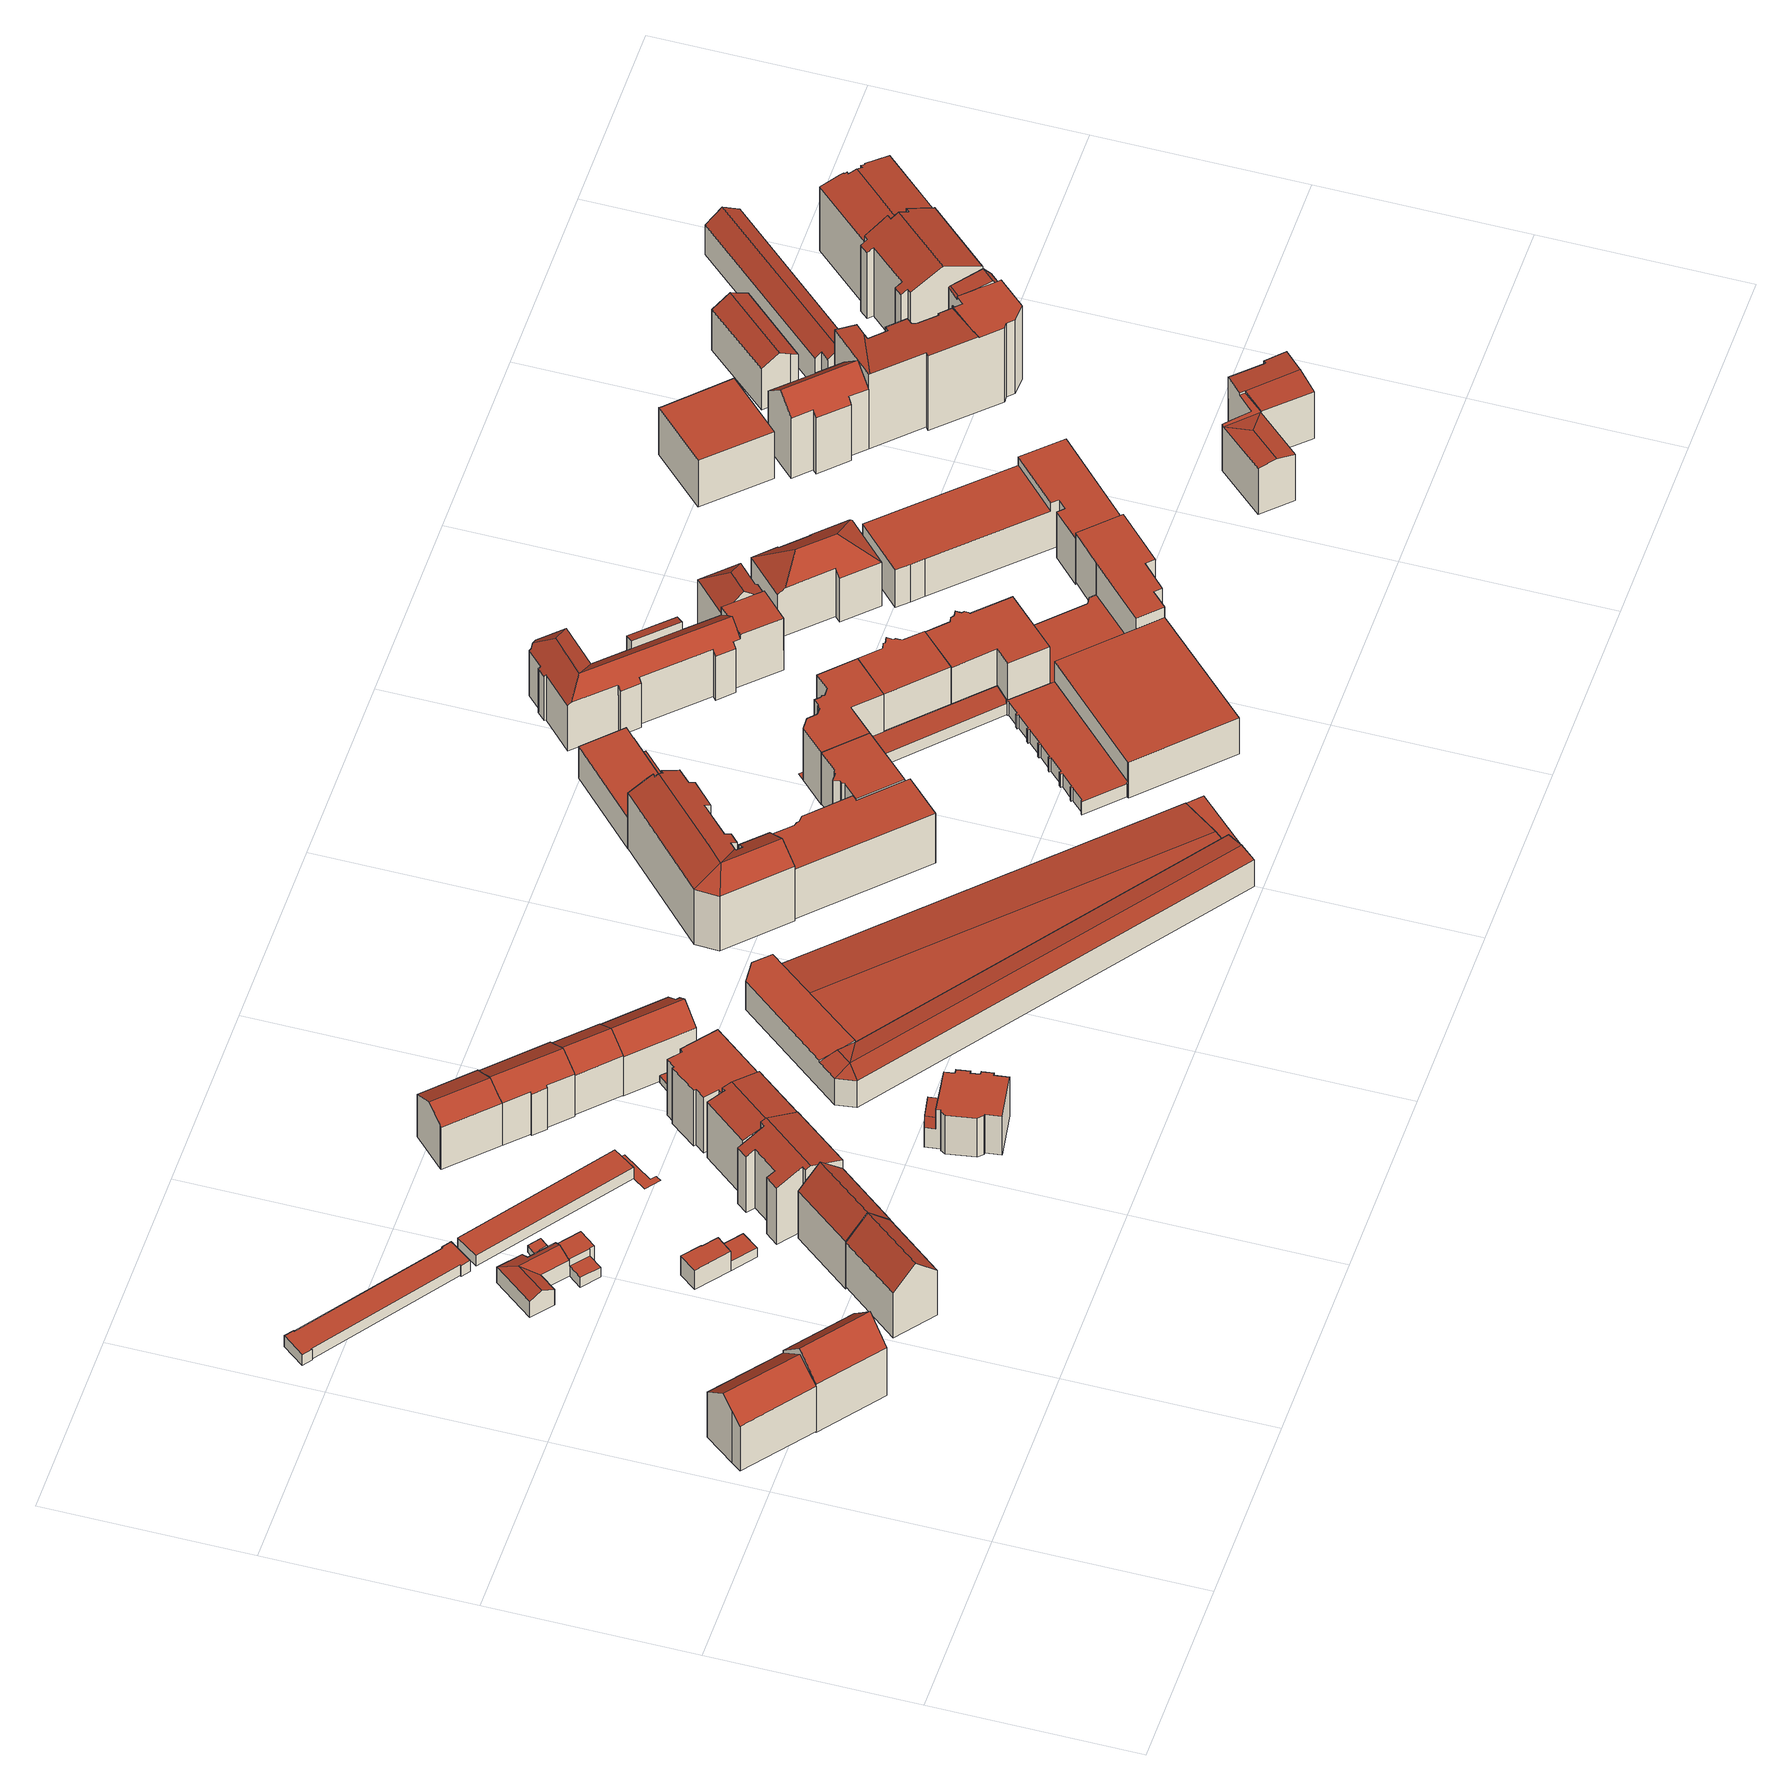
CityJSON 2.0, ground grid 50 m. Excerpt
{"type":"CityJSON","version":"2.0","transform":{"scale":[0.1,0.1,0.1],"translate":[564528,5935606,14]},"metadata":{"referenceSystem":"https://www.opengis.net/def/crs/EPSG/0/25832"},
"CityObjects":{
"building1":{"type":"Building","attributes":{"Gemeindeschluessel":"02000000","Geometrietyp2DReferenz":"3000","function":"31001_1010","roofType":"3100","measuredHeight":19.03,"storeysAboveGround":4},"geometry":[{"type":"MultiSurface","lod":"2","boundaries":[[[0,1,2,3,4]],[[1,5,6,2]],[[7,4,3,8]],[[9,0,4,7]],[[10,6,5,11]],[[11,5,1,0,9]],[[8,3,2,6,10]],[[8,10,11,9,7]]],"semantics":{"surfaces":[{"type":"RoofSurface"},{"type":"WallSurface"},{"type":"GroundSurface"}],"values":[0,0,1,1,1,1,1,2]}}]},
"building2":{"type":"Building","attributes":{"Gemeindeschluessel":"02000000","Geometrietyp2DReferenz":"3000","function":"31001_1010","roofType":"3100","measuredHeight":21.27,"storeysAboveGround":4},"geometry":[{"type":"MultiSurface","lod":"2","boundaries":[[[12,13,14,15]],[[13,16,17,18,14]],[[19,12,15,20]],[[21,18,17,22]],[[22,17,16,23]],[[23,16,13,12,19]],[[20,15,14,18,21]],[[20,21,22,23,19]]],"semantics":{"surfaces":[{"type":"RoofSurface"},{"type":"WallSurface"},{"type":"GroundSurface"}],"values":[0,0,1,1,1,1,1,2]}}]},
"building3":{"type":"Building","attributes":{"Gemeindeschluessel":"02000000","Geometrietyp2DReferenz":"3000","function":"31001_3074","roofType":"1000","measuredHeight":3.33},"geometry":[{"type":"MultiSurface","lod":"2","boundaries":[[[24,25,26,27]],[[27,26,28,29]],[[29,28,30,31]],[[31,30,32,33]],[[33,32,34,35]],[[35,34,36,37]],[[37,36,38,39]],[[39,38,40,41]],[[41,40,42,43]],[[43,42,44,45]],[[45,44,46,47]],[[25,24,47,46]],[[47,24,27,29,31,33,35,37,39,41,43,45]],[[25,46,44,42,40,38,36,34,32,30,28,26]]],"semantics":{"surfaces":[{"type":"WallSurface"},{"type":"GroundSurface"},{"type":"RoofSurface"}],"values":[0,0,0,0,0,0,0,0,0,0,0,0,1,2]}}]},
"building4":{"type":"Building","attributes":{"Gemeindeschluessel":"02000000","Geometrietyp2DReferenz":"3000","function":"31001_1010","roofType":"3100","measuredHeight":20.04,"storeysAboveGround":4},"geometry":[{"type":"MultiSurface","lod":"2","boundaries":[[[48,49,50,51]],[[52,49,48,53]],[[54,55,52,53]],[[56,54,53,48,51]],[[52,55,57,50,49]],[[57,55,54,56]],[[57,56,51,50]]],"semantics":{"surfaces":[{"type":"RoofSurface"},{"type":"WallSurface"},{"type":"GroundSurface"}],"values":[0,1,2,1,1,1,0]}}]},
"building5":{"type":"Building","attributes":{"Gemeindeschluessel":"02000000","Geometrietyp2DReferenz":"3000","function":"31001_1010","roofType":"3100","measuredHeight":6.58,"storeysAboveGround":1},"geometry":[{"type":"MultiSurface","lod":"2","boundaries":[[[58,59,60,61]],[[62,63,64,65,66,67,68,69]],[[70,71,72,73]],[[74,58,61,75]],[[76,63,62]],[[77,68,67,78]],[[78,67,66,79]],[[59,65,64,60]],[[74,75,80,81,82,83,84,70,73,77,78,79]],[[85,81,80,64,63,76]],[[74,79,66,65,59,58]],[[80,75,61,60,64]],[[77,73,72,86,69,68]],[[62,69,86,87]],[[71,70,84,88]],[[89,82,81,85]],[[83,82,89,90,91]],[[88,84,83,91]],[[92,85,76,62,87]],[[92,87,86,72,71,88]],[[90,89,85,92]],[[90,92,88,91]]],"semantics":{"surfaces":[{"type":"RoofSurface"},{"type":"WallSurface"},{"type":"GroundSurface"}],"values":[0,0,1,1,1,1,1,1,2,1,1,1,1,1,1,1,1,1,0,0,0,0]}}]},
"building6":{"type":"Building","attributes":{"Gemeindeschluessel":"02000000","Geometrietyp2DReferenz":"3000","function":"31001_1010","roofType":"1000","measuredHeight":6.08,"storeysAboveGround":2},"geometry":[{"type":"MultiSurface","lod":"2","boundaries":[[[93,94,95,96,97,98]],[[99,100,101,102,103,104]],[[99,98,97,100]],[[100,97,96,101]],[[101,96,95,102]],[[102,95,94,103]],[[103,94,93,104]],[[104,93,98,99]]],"semantics":{"surfaces":[{"type":"RoofSurface"},{"type":"GroundSurface"},{"type":"WallSurface"}],"values":[0,1,2,2,2,2,2,2]}}]},
"building7":{"type":"Building","attributes":{"Gemeindeschluessel":"02000000","Geometrietyp2DReferenz":"3000","function":"31001_2460","roofType":"1000","measuredHeight":2.91,"storeysAboveGround":1},"geometry":[{"type":"MultiSurface","lod":"2","boundaries":[[[105,106,107,108,109]],[[104,103,110,111,112]],[[104,109,108,103]],[[103,108,107,110]],[[110,107,106,111]],[[111,106,105,112]],[[112,105,109,104]]],"semantics":{"surfaces":[{"type":"RoofSurface"},{"type":"GroundSurface"},{"type":"WallSurface"}],"values":[0,1,2,2,2,2,2]}}]},
"building8":{"type":"Building","attributes":{"Gemeindeschluessel":"02000000","Geometrietyp2DReferenz":"3000","function":"31001_1010","roofType":"1000","measuredHeight":2.09,"storeysAboveGround":1},"geometry":[{"type":"MultiSurface","lod":"2","boundaries":[[[113,114,115,116,117,118]],[[119,120,121,122,123,124]],[[124,123,114,113]],[[123,122,115,114]],[[122,121,116,115]],[[121,120,117,116]],[[120,119,118,117]],[[119,124,113,118]]],"semantics":{"surfaces":[{"type":"GroundSurface"},{"type":"RoofSurface"},{"type":"WallSurface"}],"values":[0,1,2,2,2,2,2,2]}}]},
"building9":{"type":"Building","attributes":{"Gemeindeschluessel":"02000000","Geometrietyp2DReferenz":"3000","function":"31001_1010","roofType":"3100","measuredHeight":20.62,"storeysAboveGround":4},"geometry":[{"type":"MultiSurface","lod":"2","boundaries":[[[125,126,50,127]],[[128,129,127,50]],[[130,126,125,131]],[[132,129,128,133]],[[131,125,127,129,132]],[[133,128,50,126,130]],[[133,130,131,132]]],"semantics":{"surfaces":[{"type":"RoofSurface"},{"type":"WallSurface"},{"type":"GroundSurface"}],"values":[0,0,1,1,1,1,2]}}]},
"building10":{"type":"Building","attributes":{"Gemeindeschluessel":"02000000","Geometrietyp2DReferenz":"3000","function":"31001_3074","roofType":"1000","measuredHeight":3.34},"geometry":[{"type":"MultiSurface","lod":"2","boundaries":[[[134,135,136,137]],[[138,137,136,139]],[[139,136,135,140]],[[140,135,134,141]],[[141,134,137,138]],[[142,143,141,138,139,140,144,145,146]],[[142,146,145,144,140,141,143]]],"semantics":{"surfaces":[{"type":"RoofSurface"},{"type":"WallSurface"},{"type":"GroundSurface"}],"values":[0,1,1,1,1,2,0]}}]},
"building11":{"type":"Building","attributes":{"Gemeindeschluessel":"02000000","Geometrietyp2DReferenz":"3000","function":"31001_1010","roofType":"3100","measuredHeight":20.94,"storeysAboveGround":5},"geometry":[{"type":"MultiSurface","lod":"2","boundaries":[[[147,148,149,150,151,152,153,154,155,156,157,158]],[[159,160,150,149]],[[161,158,157,162]],[[162,157,156,163]],[[163,156,155,164]],[[164,155,154,165]],[[165,154,153,166]],[[166,153,152,167]],[[167,152,151,168]],[[169,148,147,170]],[[170,147,158,161]],[[171,160,159,132]],[[132,159,149,148,169]],[[168,151,150,160,171]],[[168,171,132,169,170,161,162,163,164,165,166,167]]],"semantics":{"surfaces":[{"type":"RoofSurface"},{"type":"WallSurface"},{"type":"GroundSurface"}],"values":[0,0,1,1,1,1,1,1,1,1,1,1,1,1,2]}}]},
"building12":{"type":"Building","attributes":{"Gemeindeschluessel":"02000000","Geometrietyp2DReferenz":"3000","function":"31001_1010","roofType":"3100","measuredHeight":18.86,"storeysAboveGround":5},"geometry":[{"type":"MultiSurface","lod":"2","boundaries":[[[172,173,174,175,176,177]],[[178,179,173,172]],[[180,177,176,181]],[[181,176,175,182]],[[182,175,174,183]],[[184,179,178,185]],[[185,178,172,177,180]],[[183,174,173,179,184]],[[183,184,185,180,181,182]]],"semantics":{"surfaces":[{"type":"RoofSurface"},{"type":"WallSurface"},{"type":"GroundSurface"}],"values":[0,0,1,1,1,1,1,1,2]}}]},
"building13":{"type":"Building","attributes":{"Gemeindeschluessel":"02000000","Geometrietyp2DReferenz":"3000","function":"31001_1010","roofType":"3100","measuredHeight":16.32,"storeysAboveGround":4},"geometry":[{"type":"MultiSurface","lod":"2","boundaries":[[[186,187,188,189,190]],[[187,191,192,188]],[[193,190,189,194]],[[195,186,190,193]],[[196,192,191,197]],[[197,191,187,186,195]],[[194,189,188,192,196]],[[194,196,197,195,193]]],"semantics":{"surfaces":[{"type":"RoofSurface"},{"type":"WallSurface"},{"type":"GroundSurface"}],"values":[0,0,1,1,1,1,1,2]}}]},
"building14":{"type":"Building","attributes":{"Gemeindeschluessel":"02000000","Geometrietyp2DReferenz":"3000","function":"31001_1010","roofType":"1000","measuredHeight":12.35,"storeysAboveGround":4},"geometry":[{"type":"MultiSurface","lod":"2","boundaries":[[[198,199,200,201]],[[199,202,203,200]],[[202,204,205,203]],[[206,207,208,209]],[[209,208,210,211]],[[212,213,214,215]],[[215,214,216,217]],[[217,216,218,219]],[[219,218,207,206]],[[220,221,222,223]],[[223,222,224,225]],[[225,224,226,227]],[[227,226,228,229]],[[229,228,230,231]],[[231,230,232,233]],[[233,232,234,235]],[[235,234,236,237]],[[237,236,238,239]],[[212,215,217,219,206,209,211,240,241,242,220,223,225,227,229,231,233,235,237,239]],[[243,204,202,199,198,244]],[[213,212,239,238]],[[241,240,201,200,203,205]],[[221,220,242,243]],[[242,241,205,204,243]],[[240,211,210,244,198,201]],[[221,243,244,210,208,207,218,216,214,213,238,236,234,232,230,228,226,224,222]]],"semantics":{"surfaces":[{"type":"RoofSurface"},{"type":"WallSurface"},{"type":"GroundSurface"}],"values":[0,0,0,1,1,1,1,1,1,1,1,1,1,1,1,1,1,1,2,1,1,1,1,1,1,0]}}]},
"building15":{"type":"Building","attributes":{"Gemeindeschluessel":"02000000","Geometrietyp2DReferenz":"3000","function":"31001_1010","roofType":"1000","measuredHeight":17.63,"storeysAboveGround":4},"geometry":[{"type":"MultiSurface","lod":"2","boundaries":[[[245,246,247,248,249,250,251,252,253,254,255,256,257]],[[258,259,260,261,262,263,264,265,266,267,268,269,270]],[[263,252,251,264]],[[264,251,250,265]],[[265,250,249,266]],[[266,249,248,267]],[[267,248,247,268]],[[268,247,246,269]],[[269,246,245,270]],[[258,257,256,259]],[[259,256,255,260]],[[260,255,254,261]],[[261,254,253,262]],[[262,253,252,263]],[[258,270,245,257]]],"semantics":{"surfaces":[{"type":"RoofSurface"},{"type":"GroundSurface"},{"type":"WallSurface"}],"values":[0,1,2,2,2,2,2,2,2,2,2,2,2,2,2]}}]},
"building16":{"type":"Building","attributes":{"Gemeindeschluessel":"02000000","Geometrietyp2DReferenz":"3000","function":"31001_1010","roofType":"3100","measuredHeight":16.72,"storeysAboveGround":4},"geometry":[{"type":"MultiSurface","lod":"2","boundaries":[[[271,272,273,274,275,276,277,278,186]],[[277,279,280,278]],[[281,276,275,282]],[[282,275,274,283]],[[283,274,273,284]],[[284,273,272,285]],[[285,272,271,286]],[[286,271,186,195]],[[197,280,279,287]],[[287,279,277,276,281]],[[195,186,278,280,197]],[[195,197,287,281,282,283,284,285,286]]],"semantics":{"surfaces":[{"type":"RoofSurface"},{"type":"WallSurface"},{"type":"GroundSurface"}],"values":[0,0,1,1,1,1,1,1,1,1,1,2]}}]},
"building17":{"type":"Building","attributes":{"Gemeindeschluessel":"02000000","Geometrietyp2DReferenz":"3000","function":"31001_1120","roofType":"3100","measuredHeight":16.32,"storeysAboveGround":4},"geometry":[{"type":"MultiSurface","lod":"2","boundaries":[[[288,289,290,291]],[[289,292,293,290]],[[294,288,291,295]],[[296,293,292,297]],[[297,292,289,288,294]],[[295,291,290,293,296]],[[295,296,297,294]]],"semantics":{"surfaces":[{"type":"RoofSurface"},{"type":"WallSurface"},{"type":"GroundSurface"}],"values":[0,0,1,1,1,1,2]}}]},
"building18":{"type":"Building","attributes":{"Gemeindeschluessel":"02000000","Geometrietyp2DReferenz":"3000","function":"31001_2460","roofType":"1000","measuredHeight":2.2,"storeysAboveGround":1},"geometry":[{"type":"MultiSurface","lod":"2","boundaries":[[[298,299,300,301]],[[302,303,304,305]],[[303,302,298,301]],[[302,305,299,298]],[[305,304,300,299]],[[304,303,301,300]]],"semantics":{"surfaces":[{"type":"RoofSurface"},{"type":"GroundSurface"},{"type":"WallSurface"}],"values":[0,1,2,2,2,2]}}]},
"building19":{"type":"Building","attributes":{"Gemeindeschluessel":"02000000","Geometrietyp2DReferenz":"3000","function":"31001_1010","roofType":"3100","measuredHeight":16.53,"storeysAboveGround":4},"geometry":[{"type":"MultiSurface","lod":"2","boundaries":[[[306,307,289,308]],[[307,309,310,311,312,289]],[[313,312,311,314]],[[314,311,310,315]],[[315,310,309,316]],[[317,306,308,318]],[[316,309,307,306,317]],[[318,308,289,312,313]],[[318,313,314,315,316,317]]],"semantics":{"surfaces":[{"type":"RoofSurface"},{"type":"WallSurface"},{"type":"GroundSurface"}],"values":[0,0,1,1,1,1,1,1,2]}}]},
"building20":{"type":"Building","attributes":{"Gemeindeschluessel":"02000000","Geometrietyp2DReferenz":"3000","function":"31001_2010","roofType":"3100","measuredHeight":9.05,"storeysAboveGround":2},"geometry":[{"type":"MultiSurface","lod":"2","boundaries":[[[319,320,321,322,323]],[[324,319,323]],[[325,326,327,328,329,330,331,321]],[[332,325,320,319]],[[333,334,332]],[[335,324,323,336]],[[337,330,329,338]],[[338,329,328,339]],[[334,327,326,332]],[[332,326,325]],[[321,331,322]],[[340,333,341,342]],[[342,341,343,344]],[[345,335,336,337,338,339,340,342,344]],[[340,339,328,327,334,333]],[[345,344,343,346,347]],[[324,335,345,347]],[[325,321,320]],[[337,336,323,322,331,330]],[[346,343,341,333,332,319]],[[346,319,324,347]]],"semantics":{"surfaces":[{"type":"RoofSurface"},{"type":"WallSurface"},{"type":"GroundSurface"}],"values":[0,0,0,0,0,1,1,1,1,1,1,1,1,2,1,1,1,1,1,0,0]}}]},
"building21":{"type":"Building","attributes":{"Gemeindeschluessel":"02000000","Geometrietyp2DReferenz":"3000","function":"31001_2010","roofType":"3100","measuredHeight":6.04,"storeysAboveGround":1},"geometry":[{"type":"MultiSurface","lod":"2","boundaries":[[[348,349,350,351,352]],[[353,354,355,356,357,358]],[[359,351,350,360]],[[361,355,354,362]],[[363,357,356,364]],[[364,356,355,361]],[[365,359,360,363,364,361,362]],[[352,351,359,365,366]],[[366,365,362,354,353,367]],[[363,360,350,349,358,357]],[[353,358,349,348,367]],[[366,367,348,352]]],"semantics":{"surfaces":[{"type":"RoofSurface"},{"type":"WallSurface"},{"type":"GroundSurface"}],"values":[0,0,1,1,1,1,2,1,1,1,1,0]}}]},
"building22":{"type":"Building","attributes":{"Gemeindeschluessel":"02000000","Geometrietyp2DReferenz":"3000","function":"31001_1120","roofType":"3100","measuredHeight":20.79,"storeysAboveGround":4},"geometry":[{"type":"MultiSurface","lod":"2","boundaries":[[[368,369,370]],[[371,370,369,372]],[[373,374,375,376]],[[376,375,377,378]],[[378,377,379,380]],[[381,382,383,384]],[[384,383,385,386]],[[387,388,389,390]],[[390,389,391,392]],[[392,391,393,394]],[[394,393,395,396]],[[396,395,397,398]],[[398,397,399,400]],[[400,399,401,402]],[[402,401,403,404]],[[404,403,405,406]],[[406,405,407,408]],[[381,384,386,409,410,371,372,373,376,378,380,387,390,392,394,396,398,400,402,404,406,408]],[[411,382,381,408,407]],[[410,409,412,413,414]],[[412,409,386,385]],[[387,380,379,415,388]],[[374,373,372,369]],[[370,371,410,414]],[[412,385,383,382,411,368,416,413]],[[411,407,405,403,401,399,397,395,393,391,389,388,415,417,368]],[[374,369,368,417,415,379,377,375]],[[370,414,413,416,368]]],"semantics":{"surfaces":[{"type":"RoofSurface"},{"type":"WallSurface"},{"type":"GroundSurface"}],"values":[0,1,1,1,1,1,1,1,1,1,1,1,1,1,1,1,1,2,1,1,1,1,1,1,0,0,0,0]}}]},
"building23":{"type":"Building","attributes":{"Gemeindeschluessel":"02000000","Geometrietyp2DReferenz":"3000","function":"31001_1120","roofType":"1000","measuredHeight":15.81,"storeysAboveGround":5},"geometry":[{"type":"MultiSurface","lod":"2","boundaries":[[[418,419,420,421,422,423,424,425,426,427,428,429,430]],[[431,432,433,434,435,436,437,438,439,440,441,442,443]],[[431,430,429,432]],[[432,429,428,433]],[[433,428,427,434]],[[434,427,426,435]],[[435,426,425,436]],[[436,425,424,437]],[[437,424,423,438]],[[438,423,422,439]],[[439,422,421,440]],[[440,421,420,441]],[[441,420,419,442]],[[442,419,418,443]],[[431,443,418,430]]],"semantics":{"surfaces":[{"type":"RoofSurface"},{"type":"GroundSurface"},{"type":"WallSurface"}],"values":[0,1,2,2,2,2,2,2,2,2,2,2,2,2,2]}}]},
"building24":{"type":"Building","attributes":{"Gemeindeschluessel":"02000000","Geometrietyp2DReferenz":"3000","function":"31001_1120","roofType":"1000","measuredHeight":16.16,"storeysAboveGround":4},"geometry":[{"type":"MultiSurface","lod":"2","boundaries":[[[444,445,446,447,448,449,450,451,452,453,454]],[[455,456,457,458,459,460,461,462,463,464,465]],[[455,454,453,456]],[[456,453,452,457]],[[457,452,451,458]],[[458,451,450,459]],[[459,450,449,460]],[[460,449,448,461]],[[461,448,447,462]],[[462,447,446,463]],[[463,446,445,464]],[[464,445,444,465]],[[455,465,444,454]]],"semantics":{"surfaces":[{"type":"RoofSurface"},{"type":"GroundSurface"},{"type":"WallSurface"}],"values":[0,1,2,2,2,2,2,2,2,2,2,2,2]}}]},
"building25":{"type":"Building","attributes":{"Gemeindeschluessel":"02000000","Geometrietyp2DReferenz":"3000","function":"31001_3020","roofType":"1000","measuredHeight":9.96,"storeysAboveGround":3},"geometry":[{"type":"MultiSurface","lod":"2","boundaries":[[[466,467,468,469]],[[468,470,471,469]],[[472,467,466,473]],[[474,472,473,475,476,477,478,479]],[[480,481,471,470,482,483,484,485]],[[485,484,478,477]],[[471,481,475,473,466,469]],[[484,483,479,478]],[[472,474,482,470,468,467]],[[483,482,474,479]],[[480,485,477,476]],[[481,480,476,475]]],"semantics":{"surfaces":[{"type":"RoofSurface"},{"type":"WallSurface"},{"type":"GroundSurface"}],"values":[0,1,1,2,0,1,1,1,1,1,1,1]}}]},
"building26":{"type":"Building","attributes":{"Gemeindeschluessel":"02000000","Geometrietyp2DReferenz":"3000","function":"31001_1120","roofType":"1000","measuredHeight":16.51,"storeysAboveGround":4},"geometry":[{"type":"MultiSurface","lod":"2","boundaries":[[[486,447,487,488]],[[489,446,447,486]],[[490,491,492,493]],[[493,492,494,495]],[[495,494,496,497]],[[497,496,498,499]],[[499,498,500,501]],[[501,500,502,503]],[[503,502,504,505]],[[505,504,506,507]],[[507,506,508,509]],[[510,511,512,513]],[[513,512,514,515]],[[516,489,486,488,517,490,493,495,497,499,501,503,505,507,509,510,513,515]],[[518,514,512,511,508,506,504,502,500,498,496,494,492,491,487,447,446]],[[518,446,489,516]],[[514,518,516,515]],[[508,511,510,509]],[[488,487,491,490]],[[488,490,517]]],"semantics":{"surfaces":[{"type":"WallSurface"},{"type":"GroundSurface"},{"type":"RoofSurface"}],"values":[0,0,0,0,0,0,0,0,0,0,0,0,0,1,2,0,0,0,0,2]}}]},
"building27":{"type":"Building","attributes":{"Gemeindeschluessel":"02000000","Geometrietyp2DReferenz":"3000","function":"31001_2080","roofType":"1000","measuredHeight":4.17,"storeysAboveGround":1},"geometry":[{"type":"MultiSurface","lod":"2","boundaries":[[[519,520,521,522,523,524,525,526,527,528,529,530,531,532,533,534,535,536,537,538,539,540,541,542,543,544,545,546,547,548,549,550,551,552,553]],[[554,555,556,557,558,559,560,561,562,563,564,565,566,567,568,569,570,571,572,573,574,575,576,577,578,579,580,581,582,583,584,585,586,587,588]],[[559,548,547,560]],[[560,547,546,561]],[[561,546,545,562]],[[562,545,544,563]],[[563,544,543,564]],[[564,543,542,565]],[[565,542,541,566]],[[566,541,540,567]],[[567,540,539,568]],[[568,539,538,569]],[[569,538,537,570]],[[570,537,536,571]],[[571,536,535,572]],[[572,535,534,573]],[[573,534,533,574]],[[574,533,532,575]],[[575,532,531,576]],[[576,531,530,577]],[[577,530,529,578]],[[578,529,528,579]],[[579,528,527,580]],[[580,527,526,581]],[[581,526,525,582]],[[582,525,524,583]],[[583,524,523,584]],[[584,523,522,585]],[[585,522,521,586]],[[586,521,520,587]],[[587,520,519,588]],[[554,553,552,555]],[[555,552,551,556]],[[556,551,550,557]],[[557,550,549,558]],[[558,549,548,559]],[[554,588,519,553]]],"semantics":{"surfaces":[{"type":"RoofSurface"},{"type":"GroundSurface"},{"type":"WallSurface"}],"values":[0,1,2,2,2,2,2,2,2,2,2,2,2,2,2,2,2,2,2,2,2,2,2,2,2,2,2,2,2,2,2,2,2,2,2,2,2]}}]},
"building28":{"type":"Building","attributes":{"Gemeindeschluessel":"02000000","Geometrietyp2DReferenz":"3000","function":"51009_1610","roofType":"1000","measuredHeight":4.03},"geometry":[{"type":"MultiSurface","lod":"2","boundaries":[[[589,590,591,592]],[[592,591,593,594]],[[594,593,595,596]],[[590,589,597,598]],[[596,595,599,600]],[[598,597,600,599]],[[600,597,589,592,594,596]],[[598,599,595,593,591,590]]],"semantics":{"surfaces":[{"type":"WallSurface"},{"type":"GroundSurface"},{"type":"RoofSurface"}],"values":[0,0,0,0,0,0,1,2]}}]},
"building29":{"type":"Building","attributes":{"Gemeindeschluessel":"02000000","Geometrietyp2DReferenz":"3000","function":"31001_2010","roofType":"1000","measuredHeight":11.42,"storeysAboveGround":3},"geometry":[{"type":"MultiSurface","lod":"2","boundaries":[[[601,602,603,604,605]],[[606,607,608,609,610]],[[606,605,604,607]],[[607,604,603,608]],[[608,603,602,609]],[[609,602,601,610]],[[610,601,605,606]]],"semantics":{"surfaces":[{"type":"RoofSurface"},{"type":"GroundSurface"},{"type":"WallSurface"}],"values":[0,1,2,2,2,2,2]}}]},
"building30":{"type":"Building","attributes":{"Gemeindeschluessel":"02000000","Geometrietyp2DReferenz":"3000","function":"31001_1120","roofType":"1000","measuredHeight":16.49,"storeysAboveGround":4},"geometry":[{"type":"MultiSurface","lod":"2","boundaries":[[[611,612,613,614,615,616,617,618,619,512,514]],[[515,513,620,621,622,623,624,625,626,627,628]],[[515,514,512,513]],[[513,512,619,620]],[[620,619,618,621]],[[621,618,617,622]],[[622,617,616,623]],[[623,616,615,624]],[[624,615,614,625]],[[625,614,613,626]],[[626,613,612,627]],[[627,612,611,628]],[[628,611,514,515]]],"semantics":{"surfaces":[{"type":"RoofSurface"},{"type":"GroundSurface"},{"type":"WallSurface"}],"values":[0,1,2,2,2,2,2,2,2,2,2,2,2]}}]},
"building31":{"type":"Building","attributes":{"Gemeindeschluessel":"02000000","Geometrietyp2DReferenz":"3000","function":"31001_1120","roofType":"1000","measuredHeight":16.44,"storeysAboveGround":4},"geometry":[{"type":"MultiSurface","lod":"2","boundaries":[[[629,630,631,632]],[[632,631,633,634]],[[634,633,635,636]],[[636,635,637,638]],[[638,637,639,640]],[[640,639,641,642]],[[642,641,643,644]],[[645,646,647,648]],[[649,650,651,652]],[[653,647,646,651,650,643,641,639,637,635,633,631,630]],[[645,648,654,629,632,634,636,638,640,642,644,649,652]],[[645,652,651,646]],[[654,648,647,653]],[[629,654,653,630]],[[649,644,643,650]]],"semantics":{"surfaces":[{"type":"WallSurface"},{"type":"RoofSurface"},{"type":"GroundSurface"}],"values":[0,0,0,0,0,0,0,0,0,1,2,0,0,0,0]}}]},
"building32":{"type":"Building","attributes":{"Gemeindeschluessel":"02000000","Geometrietyp2DReferenz":"3000","function":"31001_3020","roofType":"3100","measuredHeight":18.57,"storeysAboveGround":3},"geometry":[{"type":"MultiSurface","lod":"2","boundaries":[[[655,656,657,658]],[[659,660,661,662]],[[663,664,665,666,667,668,669,670,671,672]],[[673,674,675,676]],[[677,678,679,680]],[[681,682,683,684]],[[684,683,685,686]],[[686,685,687,688]],[[689,690,691,692]],[[692,691,693,694]],[[694,693,695,696]],[[697,656,655,698]],[[699,700,662,661,701]],[[701,661,660,702]],[[703,659,662,700]],[[704,705,706,707]],[[707,706,708,709]],[[709,708,710,711]],[[712,669,668]],[[667,666,713]],[[714,664,663]],[[672,671,715]],[[716,717,718,719]],[[720,721,722,723]],[[720,723,716,719,724,704,707,709,711,681,684,686,688,725,677,680,689,692,694,696,697,698,726,699,701,702,727,728,729,730]],[[658,657,695,693,691,690,679,678,731,732,733]],[[687,685,683,682,710,708,706,705,712,668,734,733,732]],[[655,658,733,735]],[[736,703,700,735,733,734,667,713]],[[687,732,731,725,688]],[[655,735,726,698]],[[700,699,726,735]],[[736,713,666,665,728,727]],[[737,729,728,665,664,714]],[[720,730,674,673,721]],[[717,716,723,722]],[[730,729,737,675,674]],[[663,672,738]],[[724,719,718,715,671,670]],[[704,724,670,669,712,705]],[[668,667,734]],[[727,702,660,659,703,736]],[[697,696,695,657,656]],[[710,682,681,711]],[[679,690,689,680]],[[731,678,677,725]],[[738,672,715,718,717,722,721,673,676]],[[738,676,675,737,714,663]]],"semantics":{"surfaces":[{"type":"RoofSurface"},{"type":"WallSurface"},{"type":"GroundSurface"}],"values":[0,0,0,0,1,1,1,1,1,1,1,1,1,1,1,1,1,1,1,1,1,1,1,1,2,0,0,0,0,1,1,1,1,1,1,1,1,1,1,1,1,1,1,1,1,1,0,0]}}]},
"building33":{"type":"Building","attributes":{"Gemeindeschluessel":"02000000","Geometrietyp2DReferenz":"3000","function":"31001_1120","roofType":"1000","measuredHeight":15.42,"storeysAboveGround":5},"geometry":[{"type":"MultiSurface","lod":"2","boundaries":[[[739,740,741,742]],[[743,744,745,746]],[[746,745,747,748]],[[749,750,751,752]],[[752,751,753,754]],[[754,753,755,756]],[[757,758,759,760,761,755,753,751,750]],[[762,749,752,754,756,739,742,743,746,748,763,764,765]],[[740,739,756,755,761,766]],[[762,765,758,757]],[[765,764,759,758]],[[764,763,760,759]],[[749,762,757,750]],[[766,761,760,767]],[[763,748,747,767,760]],[[744,743,742,741]],[[744,741,740,766,767,747,745]]],"semantics":{"surfaces":[{"type":"WallSurface"},{"type":"RoofSurface"},{"type":"GroundSurface"}],"values":[0,0,0,0,0,0,1,2,0,0,0,0,0,0,0,0,1]}}]},
"building34":{"type":"Building","attributes":{"Gemeindeschluessel":"02000000","Geometrietyp2DReferenz":"3000","function":"31001_3020","roofType":"3200","measuredHeight":19.48,"storeysAboveGround":3},"geometry":[{"type":"MultiSurface","lod":"2","boundaries":[[[768,769,770,771]],[[772,773,774,775,769,768]],[[775,776,777,778,779,780,781,782,770,769]],[[783,776,775,774]],[[784,771,770,785]],[[786,774,773,787]],[[787,773,772,788]],[[785,770,782,789]],[[789,782,781,790]],[[790,781,780,791]],[[791,780,779,792]],[[792,779,778,793]],[[793,778,777,794]],[[786,787,788,784,785,789,790,791,792,793,794,795]],[[786,795,783,774]],[[795,794,777,776,783]],[[784,788,772,768,771]]],"semantics":{"surfaces":[{"type":"RoofSurface"},{"type":"WallSurface"},{"type":"GroundSurface"}],"values":[0,0,0,0,1,1,1,1,1,1,1,1,1,2,1,1,1]}}]},
"building35":{"type":"Building","attributes":{"Gemeindeschluessel":"02000000","Geometrietyp2DReferenz":"3000","function":"31001_1120","roofType":"1000","measuredHeight":14.64,"storeysAboveGround":5},"geometry":[{"type":"MultiSurface","lod":"2","boundaries":[[[796,797,798,799,800,801]],[[802,797,796,803]],[[804,799,798,805]],[[805,798,797,802]],[[806,807,808,809]],[[800,810,811,801]],[[812,813,806,809,814,804,805,802,803,815]],[[816,817,811,810,818,808,807,819]],[[815,803,796,801,811,817]],[[816,819,813,812]],[[817,816,812,815]],[[808,818,814,809]],[[819,807,806,813]],[[804,814,818,810,800,799]]],"semantics":{"surfaces":[{"type":"RoofSurface"},{"type":"WallSurface"},{"type":"GroundSurface"}],"values":[0,1,1,1,1,1,2,0,1,1,1,1,1,1]}}]},
"building36":{"type":"Building","attributes":{"Gemeindeschluessel":"02000000","Geometrietyp2DReferenz":"3000","function":"31001_1100","roofType":"1000","measuredHeight":14.89,"storeysAboveGround":4},"geometry":[{"type":"MultiSurface","lod":"2","boundaries":[[[820,821,822,823]],[[823,822,824,825]],[[826,827,821,820]],[[828,829,827,826]],[[829,828,825,824]],[[825,828,826,820,823]],[[829,824,822,821,827]]],"semantics":{"surfaces":[{"type":"WallSurface"},{"type":"GroundSurface"},{"type":"RoofSurface"}],"values":[0,0,0,0,0,1,2]}}]},
"building37":{"type":"Building","attributes":{"Gemeindeschluessel":"02000000","Geometrietyp2DReferenz":"3000","function":"31001_1120","roofType":"3100","measuredHeight":15.37,"storeysAboveGround":5},"geometry":[{"type":"MultiSurface","lod":"2","boundaries":[[[830,831,832,833]],[[834,835,831,830]],[[831,835,832]],[[835,836,837,838,839,840,841,842,832]],[[837,843,844,838]],[[845,846,847,848]],[[848,847,849,850]],[[850,849,851,852]],[[853,842,841,854]],[[854,841,840,855]],[[838,844,856,839]],[[857,858,859,860,853,854,855,861,845,848,850,852]],[[853,860,833,832,842]],[[859,858,836,835,834]],[[862,857,852,851,863]],[[843,837,836,858,857,862]],[[861,855,840,839,856,864]],[[846,845,861,864]],[[860,859,834,830,833]],[[846,864,856,844,863,851,849,847]],[[843,862,863,844]]],"semantics":{"surfaces":[{"type":"RoofSurface"},{"type":"WallSurface"},{"type":"GroundSurface"}],"values":[0,0,0,0,1,1,1,1,1,1,1,2,1,1,1,1,1,1,1,0,0]}}]},
"building38":{"type":"Building","attributes":{"Gemeindeschluessel":"02000000","Geometrietyp2DReferenz":"3000","function":"31001_1120","roofType":"3100","measuredHeight":23.71,"storeysAboveGround":5},"geometry":[{"type":"MultiSurface","lod":"2","boundaries":[[[865,866,867,868,869,870,871,872,873,874,875,876]],[[877,878,879,880]],[[880,879,881,882]],[[883,884,885,886]],[[886,885,887,888]],[[876,889,890,865]],[[891,875,874,892]],[[892,874,873,893]],[[893,873,872,894]],[[894,872,871,895]],[[895,871,870,896]],[[896,870,869,897]],[[897,869,868,898]],[[898,868,867,899]],[[899,867,866,900]],[[883,886,888,877,880,882,901,902,891,892,893,894,895,896,897,898,899,900]],[[883,900,866,865,890,903,884]],[[891,902,904,889,876,875]],[[904,902,901,905]],[[878,877,888,887]],[[901,882,881,906,905]],[[903,890,889,904,905,906]],[[903,906,881,879,878,887,885,884]]],"semantics":{"surfaces":[{"type":"RoofSurface"},{"type":"WallSurface"},{"type":"GroundSurface"}],"values":[0,1,1,1,1,1,1,1,1,1,1,1,1,1,1,2,1,1,1,1,1,0,0]}}]},
"building39":{"type":"Building","attributes":{"Gemeindeschluessel":"02000000","Geometrietyp2DReferenz":"3000","function":"31001_1120","roofType":"1000","measuredHeight":23.95,"storeysAboveGround":6},"geometry":[{"type":"MultiSurface","lod":"2","boundaries":[[[907,908,909,910,911,912,913,914,915,916,917,918,919,920]],[[921,922,923,924]],[[907,925,926,922,921]],[[920,927,928,926,925]],[[929,930,931,932]],[[932,931,933,934]],[[934,933,935,936]],[[936,935,937,938]],[[938,937,939,940]],[[940,939,941,942]],[[913,943,914]],[[944,945,946,947]],[[948,949,950,951]],[[951,950,952,953]],[[913,912,954]],[[955,911,910,956]],[[956,910,909,957]],[[920,919,927]],[[958,918,917,959]],[[959,917,916,960]],[[960,916,915,961]],[[958,959,960,961,944,947,962,948,951,953,963,929,932,934,936,938,940,942,955,956,957,964,965]],[[966,967,963,953,952]],[[968,969,962,947,946]],[[965,964,923,922,926,928]],[[907,920,925]],[[958,965,928,927,919,918]],[[908,907,921,924]],[[964,957,909,908,924,923]],[[944,961,915,914,943,945]],[[955,942,941,954,912,911]],[[930,929,963,967]],[[949,948,962,969]],[[930,967,966,968,946,945,943,913,954,941,939,937,935,933,931]],[[949,969,968,966,952,950]]],"semantics":{"surfaces":[{"type":"RoofSurface"},{"type":"WallSurface"},{"type":"GroundSurface"}],"values":[0,0,0,0,1,1,1,1,1,1,1,1,1,1,1,1,1,1,1,1,1,2,1,1,1,1,1,1,1,1,1,1,1,0,0]}}]},
"building40":{"type":"Building","attributes":{"Gemeindeschluessel":"02000000","Geometrietyp2DReferenz":"3000","function":"31001_1010","roofType":"3100","measuredHeight":15.64,"storeysAboveGround":3},"geometry":[{"type":"MultiSurface","lod":"2","boundaries":[[[894,970,971,893]],[[894,893,972,973,974]],[[975,976,974,973,977]],[[978,979,972,893,971]],[[970,894,974,976]],[[977,973,972,979]],[[970,976,975,978,971]],[[977,979,978,975]]],"semantics":{"surfaces":[{"type":"WallSurface"},{"type":"GroundSurface"},{"type":"RoofSurface"}],"values":[0,1,0,0,0,0,2,2]}}]},
"building41":{"type":"Building","attributes":{"Gemeindeschluessel":"02000000","Geometrietyp2DReferenz":"3000","function":"31001_1120","roofType":"3100","measuredHeight":26,"storeysAboveGround":5},"geometry":[{"type":"MultiSurface","lod":"2","boundaries":[[[980,981,982,983,984,985,986,987,988,989,990,991,992,993]],[[994,993,992,995]],[[995,992,991,996]],[[996,991,990,997]],[[997,990,989,998]],[[998,989,988,999]],[[999,988,987,1000]],[[1000,987,986,1001]],[[1001,986,985,1002]],[[1002,985,984,1003]],[[1004,981,980,1005]],[[1005,980,993,994]],[[1006,1007,1008,1009]],[[1010,1004,1005,994,995,996,997,998,999,1000,1001,1002,1003,1011,1006,1009]],[[1012,1010,1009,1008]],[[1007,1006,1011,1013]],[[1004,1010,1012,982,981]],[[1011,1003,984,983,1013]],[[1007,1013,983,982,1012,1008]]],"semantics":{"surfaces":[{"type":"RoofSurface"},{"type":"WallSurface"},{"type":"GroundSurface"}],"values":[0,1,1,1,1,1,1,1,1,1,1,1,1,2,1,1,1,1,0]}}]},
"building42":{"type":"Building","attributes":{"Gemeindeschluessel":"02000000","Geometrietyp2DReferenz":"3000","function":"31001_1010","roofType":"3100","measuredHeight":12.59,"storeysAboveGround":3},"geometry":[{"type":"MultiSurface","lod":"2","boundaries":[[[1014,1015,1016,1017,1018,1019]],[[1020,1019,1018,1021]],[[1021,1018,1017,1022]],[[1022,1017,1016,1023]],[[1024,1020,1021,1022,1023,1025]],[[1014,1019,1020,1024,1026]],[[1026,1024,1025,1027]],[[1025,1023,1016,1015,1027]],[[1026,1027,1015,1014]]],"semantics":{"surfaces":[{"type":"RoofSurface"},{"type":"WallSurface"},{"type":"GroundSurface"}],"values":[0,1,1,1,2,1,1,1,0]}}]},
"building43":{"type":"Building","attributes":{"Gemeindeschluessel":"02000000","Geometrietyp2DReferenz":"3000","function":"31001_1120","roofType":"3100","measuredHeight":21.78,"storeysAboveGround":5},"geometry":[{"type":"MultiSurface","lod":"2","boundaries":[[[1028,1029,1030,1031,1032,1033,1034,1035,1036,1037,1038]],[[1039,1040,1041,1042,1043,1044,1045,1046,1031,1030]],[[1047,1038,1037,1048]],[[1048,1037,1036,1049]],[[1049,1036,1035,1050]],[[1050,1035,1034,1051]],[[1051,1034,1033,1052]],[[1052,1033,1032,1053]],[[1054,1029,1028,1055]],[[1055,1028,1038,1047]],[[1056,1046,1045,1057]],[[1057,1045,1044,1058]],[[1058,1044,1043,1059]],[[1059,1043,1042,1060]],[[1060,1042,1041,1061]],[[1061,1041,1040,1062]],[[1062,1040,1039,1063]],[[1063,1039,1030,1029,1054]],[[1053,1032,1031,1046,1056]],[[1053,1056,1057,1058,1059,1060,1061,1062,1063,1054,1055,1047,1048,1049,1050,1051,1052]]],"semantics":{"surfaces":[{"type":"RoofSurface"},{"type":"WallSurface"},{"type":"GroundSurface"}],"values":[0,0,1,1,1,1,1,1,1,1,1,1,1,1,1,1,1,1,1,2]}}]}
},
"vertices":[
[165,446,184],[202,495,233],[44,618,233],[24,592,207],[6,569,184],[240,543,183],[81,666,184],[6,569,42],[24,592,42],[165,446,42],[81,666,42],[240,543,42],
[312,332,190],[350,381,251],[202,495,251],[165,446,191],[385,426,194],[388,429,191],[240,543,191],[312,332,39],[165,446,39],[240,543,39],[388,429,39],[385,426,39],
[75,1616,35],[75,1616,69],[96,1601,69],[96,1601,35],[94,1599,69],[94,1599,35],[420,1365,69],[420,1365,35],[422,1368,69],[422,1368,35],[443,1353,69],[443,1353,35],[402,1297,69],[402,1297,35],[382,1311,69],[382,1311,35],[384,1314,69],[384,1314,35],[55,1549,69],[55,1549,35],[54,1547,69],[54,1547,35],[32,1563,69],[32,1563,35],
[558,293,193],[670,434,193],[625,470,252],[512,328,252],[670,434,52],[558,293,52],[466,364,52],[580,506,52],[466,364,193],[580,506,193],
[452,1019,84],[477,1051,84],[436,1084,84],[410,1052,84],[441,1091,106],[436,1085,106],[436,1084,106],[477,1051,106],[478,1052,106],[488,1044,106],[520,1084,106],[468,1125,106],[423,1187,53],[423,1187,102],[410,1170,112],[410,1170,53],[452,1019,53],[410,1052,53],[436,1085,102],[520,1084,53],[488,1044,53],[478,1052,53],[436,1084,53],[377,1131,53],[345,1090,53],[294,1130,53],[371,1228,53],[377,1131,102],[468,1125,112],[458,1113,119],[371,1228,102],[345,1090,102],[319,1110,119],[294,1130,102],[374,1179,119],
[553,757,112],[584,795,112],[550,821,112],[551,823,112],[510,856,112],[478,815,112],[478,815,51],[510,856,51],[551,823,51],[550,821,51],[584,795,51],[553,757,51],
[608,714,80],[639,755,80],[585,797,80],[584,795,80],[553,757,80],[585,797,51],[639,755,51],[608,714,51],
[486,1150,55],[467,1163,55],[463,1158,55],[453,1165,55],[474,1190,55],[502,1169,55],[502,1169,76],[474,1190,76],[453,1165,76],[463,1158,76],[467,1163,76],[486,1150,76],
[692,647,195],[580,506,195],[737,611,252],[670,434,195],[783,575,195],[580,506,45],[692,647,45],[783,575,45],[670,434,45],
[765,1040,69],[803,1094,69],[458,1342,69],[420,1289,69],[420,1289,35],[458,1342,35],[803,1094,35],[765,1040,35],[776,983,35],[742,1008,35],[825,1078,35],[772,1005,35],[785,995,35],
[715,644,249],[708,635,249],[718,627,254],[824,760,254],[814,769,249],[805,758,249],[751,801,222],[731,776,222],[749,762,231],[702,702,231],[685,716,223],[661,686,223],[783,575,222],[889,709,222],[661,686,45],[685,716,45],[702,702,45],[749,762,45],[731,776,45],[751,801,45],[805,758,45],[814,769,45],[708,635,45],[715,644,45],[889,709,45],
[833,754,231],[924,868,231],[905,883,227],[899,875,227],[862,904,220],[777,798,220],[889,709,220],[980,823,220],[777,798,43],[862,904,43],[899,875,43],[905,883,43],[980,823,43],[889,709,43],
[771,1338,172],[810,1377,201],[704,1482,201],[669,1446,175],[666,1443,172],[849,1417,172],[743,1521,172],[666,1443,38],[669,1446,38],[771,1338,38],[743,1521,38],[849,1417,38],
[1020,438,117],[1027,439,147],[1023,464,147],[1016,463,118],[1079,447,151],[1075,473,151],[1096,449,59],[1091,475,59],[1010,413,56],[1010,413,179],[1017,426,179],[1017,426,56],[1022,427,179],[1022,427,56],[1043,295,56],[1043,295,179],[1038,333,179],[1038,333,56],[1034,333,179],[1034,333,56],[1022,345,179],[1022,345,56],[1131,454,56],[1131,454,179],[1135,429,179],[1135,429,56],[1145,431,179],[1145,431,56],[1150,399,179],[1150,399,56],[1144,398,179],[1144,398,56],[1148,376,179],[1148,376,56],[1155,377,179],[1155,377,56],[1160,349,179],[1160,349,56],[1153,348,179],[1153,348,56],[1158,313,179],[1158,313,56],[1016,463,56],[1091,475,56],[1096,449,56],[1096,449,179],[1020,438,179],
[1000,1007,212],[994,1000,212],[963,1025,212],[946,1004,212],[942,1007,212],[892,944,212],[897,940,212],[879,917,212],[910,893,212],[903,884,212],[905,883,212],[980,823,212],[1078,946,212],[1078,946,36],[980,823,36],[905,883,36],[903,884,36],[910,893,36],[879,917,36],[897,940,36],[892,944,36],[942,1007,36],[946,1004,36],[963,1025,36],[994,1000,36],[1000,1007,36],
[821,1289,172],[818,1286,169],[845,1259,169],[849,1262,172],[898,1213,172],[900,1215,174],[935,1251,205],[809,1376,205],[976,1292,169],[849,1417,169],[900,1215,38],[898,1213,38],[849,1262,38],[845,1259,38],[818,1286,38],[821,1289,38],[976,1292,38],
[986,1131,165],[1023,1169,203],[938,1253,203],[900,1215,165],[1061,1207,165],[976,1292,165],[986,1131,40],[900,1215,40],[976,1292,40],[1061,1207,40],
[1038,977,58],[1086,1031,58],[1049,1068,58],[1001,1011,58],[1038,977,36],[1001,1011,36],[1049,1068,36],[1086,1031,36],
[1113,1005,163],[1151,1043,203],[986,1131,163],[1165,1058,188],[1158,1065,188],[1181,1089,163],[1061,1207,163],[1061,1207,38],[1181,1089,38],[1158,1065,38],[1165,1058,38],[1113,1005,38],[986,1131,38],
[1137,667,133],[1166,704,133],[1152,715,130],[1127,733,126],[1091,687,126],[1098,638,126],[1181,693,130],[1206,676,130],[1224,699,130],[1396,919,130],[1359,956,130],[1302,952,130],[1127,733,130],[1206,676,126],[1206,675,126],[1224,699,126],[1098,638,42],[1091,687,42],[1302,952,42],[1359,956,42],[1396,919,42],[1206,675,42],[2021,84,126],[2021,84,42],[2006,64,130],[2006,64,42],[1966,9,42],[1994,46,133],[1966,9,126],
[2044,120,100],[2114,209,90],[1510,806,90],[1396,919,90],[1326,830,100],[2018,86,89],[2021,84,89],[2006,64,89],[2024,51,89],[2146,178,89],[2114,209,89],[1396,919,40],[1510,806,40],[2006,64,40],[2021,84,40],[2146,178,40],[2024,51,40],[1206,675,40],[1206,675,82],[2018,86,96],
[1523,1075,239],[1462,1116,205],[1459,1058,205],[1459,1058,31],[1462,1116,31],[1690,1336,31],[1690,1336,205],[1723,1303,227],[1723,1303,31],[1734,1292,234],[1734,1292,31],[1728,1286,234],[1728,1286,31],[1589,1060,31],[1589,1060,217],[1601,1049,217],[1601,1049,31],[1616,1063,205],[1616,1063,31],[1743,1272,31],[1743,1272,234],[1749,1278,234],[1749,1278,31],[1780,1246,213],[1780,1246,31],[1751,1217,213],[1751,1217,31],[1762,1206,205],[1762,1206,31],[1708,1154,205],[1708,1154,31],[1697,1165,213],[1697,1165,31],[1630,1100,213],[1630,1100,31],[1641,1088,205],[1641,1088,31],[1620,1068,205],[1620,1068,31],[1608,1079,213],[1608,1079,31],[1669,1009,31],[1590,929,31],[1595,1066,212],[1669,1009,205],[1630,969,239],[1590,929,205],[1735,1279,239],[1575,1023,239],[1565,1114,239],
[1835,687,195],[1911,764,195],[1916,769,195],[1907,778,195],[1822,861,195],[1833,872,195],[1743,960,195],[1727,961,195],[1722,965,195],[1713,968,195],[1671,1010,195],[1669,1009,195],[1590,929,195],[1590,929,37],[1669,1009,37],[1671,1010,37],[1713,968,37],[1722,965,37],[1727,961,37],[1743,960,37],[1833,872,37],[1822,861,37],[1907,778,37],[1916,769,37],[1911,764,37],[1835,687,37],
[1822,861,199],[1907,778,199],[2015,890,199],[1930,973,199],[1890,931,199],[1883,930,199],[1880,926,199],[1860,926,199],[1863,910,199],[1858,905,199],[1858,898,199],[1858,898,38],[1858,905,38],[1863,910,38],[1860,926,38],[1880,926,38],[1883,930,38],[1890,931,38],[1930,973,38],[2015,890,38],[1907,778,38],[1822,861,38],
[1814,1251,72],[1937,1370,72],[1916,1391,72],[1793,1273,72],[1916,1391,128],[1793,1273,128],[1937,1370,29],[1814,1251,29],[1916,1392,29],[1744,1324,29],[1723,1303,29],[1690,1336,29],[1857,1497,29],[1940,1415,29],[1723,1303,128],[1744,1324,128],[1916,1392,128],[1940,1415,128],[1857,1497,128],[1690,1336,128],
[1930,973,34],[1987,1031,199],[1987,1031,34],[2015,890,34],[2017,1032,34],[2017,1032,199],[2036,1014,199],[2036,1014,34],[2053,1014,199],[2053,1014,34],[2058,1020,199],[2058,1020,34],[2061,1020,199],[2061,1020,34],[2074,1033,199],[2074,1033,34],[2086,1021,199],[2086,1021,34],[2090,1021,199],[2090,1021,34],[2093,1015,199],[2093,1015,34],[2113,1016,199],[2113,1016,34],[2145,1049,34],[2145,1049,199],[2217,979,199],[2217,979,34],[2133,894,199],[2133,894,34],[2075,951,34],[2002,1046,34],[2075,951,199],
[2296,668,81],[2293,665,81],[2295,662,81],[2268,635,81],[2265,638,81],[2261,633,81],[2264,630,81],[2234,599,81],[2231,602,81],[2227,598,81],[2230,595,81],[2200,564,81],[2197,567,81],[2193,563,81],[2197,560,81],[2167,531,81],[2164,533,81],[2160,530,81],[2163,527,81],[2132,495,81],[2129,498,81],[2124,493,81],[2128,490,81],[2098,460,81],[2095,463,81],[2092,460,81],[2095,457,81],[2065,426,81],[2063,429,81],[2060,426,81],[2139,349,81],[2141,351,81],[2144,348,81],[2379,585,81],[2371,593,81],[2371,593,39],[2379,585,39],[2144,348,39],[2141,351,39],[2139,349,39],[2060,426,39],[2063,429,39],[2065,426,39],[2095,457,39],[2092,460,39],[2095,463,39],[2098,460,39],[2128,490,39],[2124,493,39],[2129,498,39],[2132,495,39],[2163,527,39],[2160,530,39],[2164,533,39],[2167,531,39],[2197,560,39],[2193,563,39],[2197,567,39],[2200,564,39],[2230,595,39],[2227,598,39],[2231,602,39],[2234,599,39],[2264,630,39],[2261,633,39],[2265,638,39],[2268,635,39],[2295,662,39],[2293,665,39],[2296,668,39],
[2332,700,41],[2332,700,81],[2298,666,77],[2298,666,41],[2296,668,77],[2296,668,41],[2293,665,76],[2293,665,41],[2075,951,41],[2075,951,81],[2036,911,76],[2036,911,41],
[2336,156,146],[2571,396,146],[2379,585,146],[2144,348,146],[2143,346,146],[2143,346,32],[2144,348,32],[2379,585,32],[2571,396,32],[2336,156,32],
[2251,779,199],[2335,864,199],[2296,903,199],[2296,917,199],[2292,921,199],[2294,938,199],[2278,935,199],[2274,939,199],[2261,936,199],[2261,936,34],[2274,939,34],[2278,935,34],[2294,938,34],[2292,921,34],[2296,917,34],[2296,903,34],[2335,864,34],[2251,779,34],
[2251,779,33],[2251,779,197],[2335,864,197],[2335,864,33],[2380,820,197],[2380,820,33],[2392,823,197],[2392,823,33],[2399,817,197],[2399,817,33],[2413,819,197],[2413,819,33],[2412,804,197],[2412,804,33],[2417,800,197],[2417,800,33],[2371,593,33],[2371,593,197],[2298,666,197],[2298,666,33],[2416,786,33],[2416,786,197],[2489,713,197],[2489,713,33],[2332,700,197],[2332,700,33],
[2162,1618,149],[2110,1671,149],[2088,1671,163],[2087,1619,194],[2232,1378,172],[2249,1395,165],[2165,1483,165],[2147,1466,172],[2318,1289,174],[2298,1310,174],[2297,1309,174],[2297,1310,174],[2277,1290,174],[2243,1258,174],[2232,1247,174],[2304,1172,174],[2369,1235,174],[2353,1252,174],[2448,1312,155],[2451,1315,151],[2381,1388,150],[2380,1313,196],[2016,1618,10],[2016,1618,153],[2012,1622,149],[2012,1622,10],[2061,1423,10],[2061,1423,160],[2054,1416,150],[2054,1416,10],[2019,1452,150],[2019,1452,10],[2027,1460,160],[2027,1460,10],[2032,1641,10],[2032,1641,149],[2036,1637,153],[2036,1637,10],[2074,1674,153],[2074,1674,10],[2077,1671,157],[2077,1671,10],[2110,1671,10],[2162,1618,10],[2147,1466,10],[2147,1466,149],[2165,1483,10],[2249,1395,10],[2232,1378,149],[2219,1259,10],[2219,1259,160],[2211,1251,149],[2211,1251,10],[2177,1286,149],[2177,1286,10],[2186,1294,160],[2186,1294,10],[2232,1247,160],[2297,1310,149],[2298,1310,149],[2369,1235,154],[2382,1239,10],[2382,1239,149],[2378,1244,154],[2378,1244,10],[2400,1266,10],[2400,1266,155],[2405,1261,149],[2405,1261,10],[2304,1172,10],[1942,1547,10],[2078,1537,10],[2231,1378,10],[2297,1309,10],[2380,1389,10],[2451,1315,10],[1942,1547,153],[1948,1542,160],[2004,1540,194],[2260,1274,194],[2078,1537,149],[2231,1378,149],[2380,1389,149],[2336,1270,196],
[2379,585,25],[2379,585,80],[2371,593,80],[2371,593,25],[2489,713,25],[2489,713,80],[2620,584,80],[2620,584,25],[2637,586,80],[2637,586,25],[2680,473,25],[2680,473,180],[2621,416,180],[2621,416,25],[2606,431,180],[2606,431,25],[2571,396,180],[2571,396,25],[2697,455,180],[2804,560,180],[2722,642,180],[2650,574,180],[2521,444,180],[2697,455,25],[2650,574,25],[2722,642,25],[2804,560,25],[2521,444,80],[2650,574,80],
[2394,1196,170],[2470,1195,213],[2471,1296,156],[2382,1209,156],[2480,1108,170],[2467,1095,156],[2538,1022,156],[2540,1123,213],[2635,1122,159],[2634,1123,159],[2637,1126,156],[2571,1194,156],[2566,1190,161],[2511,1246,161],[2516,1250,156],[2638,1119,156],[2382,1209,18],[2471,1296,18],[2538,1022,18],[2467,1095,18],[2480,1108,18],[2516,1250,18],[2511,1246,18],[2566,1190,18],[2571,1194,18],[2637,1126,18],[2634,1123,18],[2638,1119,18],
[2653,1100,135],[2544,994,135],[2570,967,135],[2594,943,135],[2806,724,135],[2915,830,135],[2544,994,16],[2653,1100,16],[2594,943,16],[2570,967,16],[2785,704,16],[2785,704,162],[2800,689,162],[2800,689,16],[2806,724,162],[2915,830,162],[2804,560,16],[2722,642,16],[2820,709,16],[2995,747,16],[2804,560,162],[2995,747,162],[2820,709,162],[2722,642,162],
[2702,1486,15],[2702,1486,164],[2825,1612,164],[2825,1612,15],[2830,1606,164],[2830,1606,15],[2830,1353,15],[2830,1353,164],[2955,1482,15],[2955,1482,164],
[3064,294,170],[3129,366,170],[3127,432,163],[3032,326,163],[3095,261,163],[3191,368,163],[3192,369,163],[3192,368,163],[3235,417,163],[3226,426,163],[3188,388,163],[3151,422,163],[3133,438,163],[3192,368,164],[3235,417,170],[3330,400,16],[3330,400,165],[3336,406,164],[3336,406,16],[3377,367,164],[3377,367,16],[3333,325,169],[3333,325,16],[3133,438,16],[3151,422,16],[3188,388,16],[3226,426,170],[3281,275,16],[3192,369,16],[3095,261,16],[3032,326,16],[3267,465,16],[3281,275,164],[3330,322,170],[3267,465,165],
[3051,1263,52],[3081,1294,52],[3083,1293,52],[3107,1318,52],[3125,1337,52],[3114,1348,52],[3098,1364,52],[3084,1377,52],[3072,1390,52],[3021,1339,52],[3026,1334,52],[3004,1312,52],[2876,1273,8],[2876,1273,185],[2885,1282,198],[2885,1282,8],[2847,1321,198],[2847,1321,8],[2978,1186,8],[2978,1186,198],[2945,1221,198],[2945,1221,8],[2935,1212,185],[2935,1212,8],[3004,1312,185],[3051,1263,185],[3026,1334,8],[3021,1339,8],[3072,1390,8],[3084,1377,8],[3098,1364,8],[3114,1348,8],[3125,1337,8],[3107,1318,8],[3083,1293,8],[3081,1294,8],[2920,1395,8],[3003,1311,8],[3010,1220,245],[3003,1311,185],[2920,1395,187],[2880,1354,245],
[3289,1035,243],[3254,1071,243],[3237,1053,243],[3222,1068,243],[3226,1072,243],[3225,1073,243],[3171,1013,243],[3152,991,243],[3195,946,243],[3209,947,243],[3225,931,243],[3268,929,243],[3328,995,243],[3318,1004,243],[3258,1066,236],[3285,1096,236],[3282,1099,234],[3254,1071,233],[3315,1008,249],[3343,1039,249],[3328,995,224],[3356,1026,224],[3123,1186,9],[3123,1186,235],[3131,1195,234],[3131,1195,9],[3169,1157,234],[3169,1157,9],[3156,1144,236],[3156,1144,9],[3161,1132,236],[3161,1132,9],[3197,1094,236],[3197,1094,9],[3201,1098,236],[3201,1098,9],[3152,991,245],[3067,1079,9],[3067,1079,245],[3075,1086,244],[3075,1086,9],[3081,1294,9],[3081,1294,245],[3083,1293,245],[3083,1293,9],[3120,1256,234],[3120,1256,9],[3225,1073,236],[3226,1072,9],[3222,1068,9],[3237,1053,9],[3268,929,9],[3225,931,9],[3209,947,9],[3195,946,9],[2978,1186,9],[3087,1222,9],[3282,1099,9],[3356,1026,9],[3097,1232,234],[3087,1222,235],[2981,1183,244],[2978,1186,245],
[3084,1377,138],[3072,1390,148],[3021,1440,8],[3157,1594,8],[3225,1533,8],[3191,1563,165],[3225,1533,138],[3157,1594,137],[3053,1409,165],[3021,1440,138],
[3260,1184,223],[3253,1175,223],[3310,1119,265],[3434,1257,265],[3419,1271,254],[3427,1280,254],[3383,1319,223],[3375,1309,223],[3362,1321,214],[3345,1301,214],[3357,1290,223],[3277,1202,223],[3265,1214,214],[3248,1195,214],[3248,1195,5],[3265,1214,5],[3277,1202,5],[3357,1290,5],[3345,1301,5],[3362,1321,5],[3375,1309,5],[3383,1319,5],[3427,1280,5],[3419,1271,5],[3253,1175,5],[3260,1184,5],[3460,1249,5],[3460,1249,253],[3514,1201,214],[3514,1201,5],[3379,1052,5],[3452,1241,5],[3379,1052,214],[3452,1241,253],
[3127,1299,135],[3452,1660,135],[3419,1689,103],[3114,1348,104],[3125,1337,116],[3107,1318,115],[3107,1318,9],[3125,1337,9],[3114,1348,9],[3419,1689,9],[3159,1268,9],[3486,1631,9],[3159,1268,103],[3486,1631,103],
[3427,1280,214],[3433,1287,214],[3455,1267,219],[3569,1393,219],[3553,1407,216],[3557,1411,216],[3552,1416,214],[3554,1418,214],[3547,1425,213],[3509,1458,204],[3383,1319,204],[3467,1257,217],[3460,1249,217],[3514,1201,204],[3640,1341,204],[3593,1383,215],[3591,1381,215],[3583,1388,217],[3579,1383,217],[3383,1319,2],[3509,1458,2],[3547,1425,2],[3554,1418,2],[3552,1416,2],[3557,1411,2],[3553,1407,2],[3433,1287,2],[3427,1280,2],[3579,1383,2],[3583,1388,2],[3591,1381,2],[3593,1383,2],[3640,1341,2],[3514,1201,2],[3460,1249,2],[3467,1257,2]
]}
